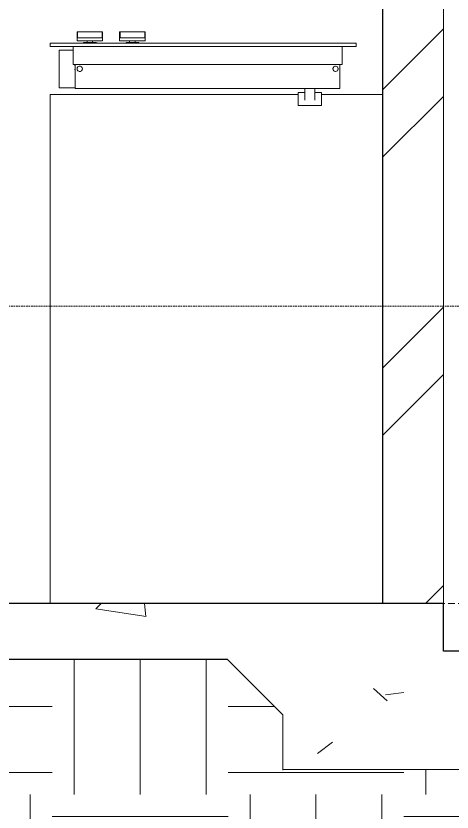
# Model space of a CAD drawing. Header units: millimetres. Extents: x 21429 to 43897, y 26965 to 37621.
# Drawn here: x 38649 to 39436, y 28513 to 29952 of the extents above; entities that cross this region are included whole.
import ezdxf

# ---------------------------------------------------------------- set-up
doc = ezdxf.new("R2010")
doc.units = ezdxf.units.MM
doc.linetypes.add('Centre', pattern=[30, 12, -6, 6, -6])
doc.linetypes.add('Dash - Tight', pattern=[4.5, 3, -1.5])
for name, color, linetype, lineweight in [('A-DETL', 90, 'Continuous', 9), ('A-DETL-GENF', 92, 'Continuous', 9), ('A-DETL-MEDM', 33, 'Continuous', 25), ('A-FLOR', 192, 'Continuous', 9), ('A-FLOR-LEVL', 51, 'Continuous', 9), ('A-WALL', 113, 'Continuous', 9), ('A-WALL-PATT', 111, 'Continuous', 25), ('Q-SPCQ', 91, 'Continuous', 9)]:
    doc.layers.add(name, color=color, linetype=linetype, lineweight=lineweight)
pattern_1 = [(0, (33633.57, 18106.88), (317.5, 317.5), [317.5, -317.5]), (0, (33633.57, 18225.95), (317.5, 317.5), [317.5, -317.5]), (0, (33633.57, 18345), (317.5, 317.5), [317.5, -317.5]), (90, (33673.26, 18384.7), (-317.5, 317.5), [317.5, -317.5]), (90, (33792.32, 18384.7), (-317.5, 317.5), [317.5, -317.5]), (90, (33911.38, 18384.7), (-317.5, 317.5), [317.5, -317.5])]

# ---------------------------------------------------------------- blocks, each defined once
blk = doc.blocks.new('Induction Cooktop - WCE77US6HB-2571816-SECTION E-E')
at = {"layer": 'Q-SPCQ'}
for p, q in [((38758.9, 29923.3), (38758.9, 29912.2)), ((38758.9, 29923.3), (38758.9, 29912.2)), ((38759.6, 29923.3), (38758.9, 29923.3)), ((38759.6, 29923.3), (38804.1, 29923.3)), ((38759.6, 29912.2), (38759.6, 29923.3)), ((38804.8, 29923.3), (38804.1, 29923.3)), ((38804.1, 29923.3), (38804.1, 29912.2)), ((38804.8, 29912.2), (38804.8, 29923.3)), ((38804.8, 29912.2), (38804.8, 29923.3)), ((38835.7, 29923.3), (38835.7, 29912.2)), ((38835.7, 29923.3), (38835.7, 29912.2)), ((38835.7, 29923.3), (38835.7, 29912.2)), ((38836.5, 29923.3), (38835.7, 29923.3)), ((38836.5, 29923.3), (38881, 29923.3)), ((38836.5, 29912.2), (38836.5, 29923.3)), ((38881.7, 29923.3), (38881, 29923.3)), ((38881, 29923.3), (38881, 29912.2)), ((38881.7, 29912.2), (38881.7, 29923.3)), ((38881.7, 29912.2), (38881.7, 29923.3)), ((38881.7, 29912.2), (38881.7, 29923.3)), ((38710.4, 29902.7), (38710.4, 29896.4)), ((38710.9, 29902.7), (38710.4, 29902.7)), ((38723.1, 29902.7), (38710.4, 29902.7)), ((38723.1, 29902.7), (39250.2, 29902.7)), ((38758.9, 29912.2), (38758.9, 29906.7)), ((38758.9, 29912.2), (38758.9, 29906.7)), ((38758.9, 29906.7), (38759.7, 29906.7)), ((38758.9, 29906.7), (38759.7, 29906.7)), ((38758.9, 29906.7), (38759.7, 29906.7)), ((38758.9, 29906.7), (38804.8, 29906.7)), ((38804.1, 29912.2), (38759.6, 29912.2)), ((38770.3, 29904), (38770.3, 29902.7)), ((38793.4, 29904), (38770.3, 29904)), ((38793.4, 29904), (38770.3, 29904)), ((38770.3, 29904), (38770.3, 29902.7)), ((38793.4, 29904), (38770.3, 29904)), ((38793.4, 29904), (38770.3, 29904)), ((38776.6, 29903.5), (38776.6, 29902.7)), ((38776.8, 29906.7), (38776.8, 29904)), ((38776.8, 29906.7), (38776.8, 29904)), ((38776.8, 29904), (38786.9, 29904)), ((38776.8, 29904), (38786.9, 29904)), ((38776.8, 29904), (38786.9, 29904)), ((38776.8, 29904), (38786.9, 29904)), ((38781.7, 29903.5), (38779.3, 29903.5)), ((38779.3, 29903.5), (38781.7, 29903.5)), ((38779.3, 29902.7), (38779.3, 29903.5)), ((38779.3, 29902.7), (38779.3, 29903.5)), ((38781, 29903.5), (38781.7, 29903.5)), ((38781, 29902.7), (38781, 29903.5)), ((38781.7, 29903.5), (38781.5, 29903.5)), ((38781.5, 29903.5), (38781.5, 29902.7)), ((38781.5, 29903.5), (38781.5, 29902.7)), ((38781.5, 29903.5), (38781.5, 29902.7)), ((38781.6, 29903.5), (38781.5, 29903.5)), ((38781.5, 29903.5), (38781.6, 29903.5)), ((38781.6, 29903.5), (38781.5, 29903.5)), ((38781.5, 29903.5), (38781.6, 29903.5)), ((38781.7, 29903.5), (38790.5, 29903.5)), ((38781.7, 29903.5), (38781.7, 29902.7)), ((38786.9, 29904), (38786.9, 29906.7)), ((38786.9, 29904), (38786.9, 29906.7)), ((38790.5, 29902.7), (38790.5, 29903.5)), ((38793.4, 29902.7), (38793.4, 29904)), ((38793.4, 29902.7), (38793.4, 29904)), ((38794.9, 29902.7), (38794.9, 29903.5)), ((38804.1, 29906.7), (38804.8, 29906.7)), ((38804.1, 29906.7), (38804.8, 29906.7)), ((38804.1, 29906.7), (38804.8, 29906.7)), ((38804.8, 29906.7), (38804.8, 29912.2)), ((38804.8, 29906.7), (38804.8, 29912.2)), ((38835.7, 29912.2), (38835.7, 29906.7)), ((38835.7, 29912.2), (38835.7, 29906.7)), ((38835.7, 29912.2), (38835.7, 29906.7)), ((38835.7, 29906.7), (38836.5, 29906.7)), ((38835.7, 29906.7), (38836.5, 29906.7)), ((38835.7, 29906.7), (38836.5, 29906.7)), ((38835.7, 29906.7), (38836.5, 29906.7)), ((38835.7, 29906.7), (38836.5, 29906.7)), ((38835.7, 29906.7), (38881.7, 29906.7)), ((38881, 29912.2), (38836.5, 29912.2)), ((38847.2, 29904), (38847.2, 29902.7)), ((38870.2, 29904), (38847.2, 29904)), ((38870.2, 29904), (38847.2, 29904)), ((38847.2, 29904), (38847.2, 29902.7)), ((38870.2, 29904), (38847.2, 29904)), ((38870.2, 29904), (38847.2, 29904)), ((38847.2, 29904), (38847.2, 29902.7)), ((38870.2, 29904), (38847.2, 29904)), ((38870.2, 29904), (38847.2, 29904)), ((38853.6, 29906.7), (38853.6, 29904)), ((38853.6, 29906.7), (38853.6, 29904)), ((38853.6, 29906.7), (38853.6, 29904)), ((38853.6, 29904), (38863.8, 29904)), ((38853.6, 29904), (38863.8, 29904)), ((38853.6, 29904), (38863.8, 29904)), ((38853.6, 29904), (38863.8, 29904)), ((38853.6, 29904), (38863.8, 29904)), ((38853.6, 29904), (38863.8, 29904)), ((38863.8, 29904), (38863.8, 29906.7)), ((38863.8, 29904), (38863.8, 29906.7)), ((38863.8, 29904), (38863.8, 29906.7)), ((38870.2, 29902.7), (38870.2, 29904)), ((38870.2, 29902.7), (38870.2, 29904)), ((38870.2, 29902.7), (38870.2, 29904)), ((38880.9, 29906.7), (38881.7, 29906.7)), ((38880.9, 29906.7), (38881.7, 29906.7)), ((38880.9, 29906.7), (38881.7, 29906.7)), ((38880.9, 29906.7), (38881.7, 29906.7)), ((38880.9, 29906.7), (38881.7, 29906.7)), ((38881.7, 29906.7), (38881.7, 29912.2)), ((38881.7, 29906.7), (38881.7, 29912.2)), ((38881.7, 29906.7), (38881.7, 29912.2)), ((39262.9, 29902.7), (39250.2, 29902.7)), ((39262.9, 29902.7), (39262.5, 29902.7)), ((39262.9, 29896.4), (39262.9, 29902.7)), ((38710.4, 29896.4), (38723.1, 29896.4)), ((38710.4, 29896.4), (38710.9, 29896.4)), ((39250.2, 29896.4), (38723.1, 29896.4)), ((38751.7, 29890), (38726.3, 29890)), ((38726.3, 29890), (38726.3, 29822.2)), ((38751.7, 29863.9), (38751.7, 29896.4)), ((39237.5, 29863.9), (39237.5, 29896.4)), ((39250.2, 29896.4), (39262.9, 29896.4)), ((39262.5, 29896.4), (39262.9, 29896.4)), ((39237.5, 29863.9), (38751.7, 29863.9)), ((38755.7, 29862.4), (38754.4, 29862.4)), ((38755.7, 29820.9), (38755.7, 29863.9)), ((39233.5, 29820.9), (39233.5, 29863.9)), ((38754.4, 29855.2), (38755.7, 29855.2)), ((38726.3, 29822.2), (38755.7, 29822.2)), ((39233.5, 29820.9), (38755.7, 29820.9)), ((39170.5, 29813.4), (39158.1, 29813.4)), ((39158.1, 29813.4), (39158.1, 29790)), ((39170.2, 29820.9), (39170.2, 29809.1)), ((39200.4, 29813.4), (39188, 29813.4)), ((39188.3, 29809.1), (39188.3, 29820.9)), ((39200.4, 29790), (39200.4, 29813.4)), ((39158.1, 29790), (39200.4, 29790))]:
    blk.add_line(p, q, dxfattribs=at)
at = {"layer": 'Q-SPCQ', "flags": 128}
for points in [[(38781.5, 29903.5), (38780.4, 29903.5), (38779.4, 29903.5), (38778.5, 29903.5), (38777.8, 29903.5), (38777.2, 29903.5), (38776.9, 29903.5), (38776.6, 29903.5), (38776.6, 29903.5), (38776.7, 29903.5), (38777, 29903.5), (38777.5, 29903.5), (38778.2, 29903.5), (38779, 29903.5), (38779.9, 29903.5), (38781, 29903.5)], [(38794.9, 29903.5), (38794.8, 29903.5), (38794.4, 29903.5), (38793.9, 29903.5), (38793.3, 29903.5), (38792.4, 29903.5), (38791.4, 29903.5), (38790.3, 29903.5)], [(38790.5, 29903.5), (38791.6, 29903.5), (38792.6, 29903.5), (38793.4, 29903.5), (38794.1, 29903.5), (38794.5, 29903.5), (38794.8, 29903.5), (38794.9, 29903.5)], [(39170.2, 29809.1), (39170.2, 29808.7), (39170.2, 29808.3), (39170.2, 29808), (39170.2, 29807.6), (39170.2, 29807.2), (39170.2, 29806.9), (39170.2, 29806.5), (39170.2, 29806.2), (39170.2, 29805.8), (39170.2, 29805.5), (39170.2, 29805.2), (39170.2, 29804.8), (39170.2, 29804.5), (39170.2, 29804.2), (39170.2, 29803.9), (39170.2, 29803.6), (39170.2, 29803.3), (39170.2, 29803), (39170.2, 29802.8), (39170.2, 29802.5), (39170.2, 29802.3), (39170.2, 29802), (39170.2, 29801.8), (39170.2, 29801.6), (39170.2, 29801.4), (39170.2, 29801.2), (39170.2, 29801), (39170.2, 29800.8), (39170.2, 29800.7), (39170.2, 29800.5), (39170.2, 29800.4), (39170.2, 29800.3), (39170.2, 29800.2), (39170.2, 29800.1), (39170.2, 29800.1), (39170.2, 29800), (39170.2, 29800), (39170.2, 29799.9), (39170.2, 29799.9)], [(39188.3, 29799.9), (39188.3, 29799.9), (39188.3, 29800), (39188.3, 29800), (39188.3, 29800), (39188.3, 29800.1), (39188.3, 29800.2), (39188.3, 29800.3), (39188.3, 29800.4), (39188.3, 29800.5), (39188.3, 29800.6), (39188.3, 29800.8), (39188.3, 29801), (39188.3, 29801.1), (39188.3, 29801.3), (39188.3, 29801.5), (39188.3, 29801.7), (39188.3, 29802), (39188.3, 29802.2), (39188.3, 29802.4), (39188.3, 29802.7), (39188.3, 29803), (39188.3, 29803.2), (39188.3, 29803.5), (39188.3, 29803.8), (39188.3, 29804.1), (39188.3, 29804.4), (39188.3, 29804.8), (39188.3, 29805.1), (39188.3, 29805.4), (39188.3, 29805.8), (39188.3, 29806.1), (39188.3, 29806.4), (39188.3, 29806.8), (39188.3, 29807.2), (39188.3, 29807.5), (39188.3, 29807.9), (39188.3, 29808.2), (39188.3, 29808.6), (39188.3, 29809), (39188.3, 29809.1)]]:
    blk.add_lwpolyline(points, dxfattribs=at)
at = {"layer": 'Q-SPCQ'}
for centre, start, end in [((38763.7, 29856.3), 0, 180), ((38763.7, 29856.3), 150, 180), ((38763.7, 29856.3), 180, 0), ((38763.7, 29856.3), 180, 210), ((38763.7, 29856.3), 75, 105), ((38763.7, 29856.3), 0, 30), ((38763.7, 29856.3), 330, 0), ((39225.5, 29856.3), 0, 180), ((39225.5, 29856.3), 165, 180), ((39225.5, 29856.3), 180, 0), ((39225.5, 29856.3), 180, 225), ((39225.5, 29856.3), 90, 105), ((39225.5, 29856.3), 0, 15), ((39225.5, 29856.3), 345, 0), ((38763.7, 29856.3), 255, 285), ((39225.5, 29856.3), 255, 270)]:
    blk.add_arc(centre, 4.75, start, end, dxfattribs=at)
for points, knots in [([(38781.7, 29903.5), (38781.2, 29903.5), (38780.1, 29903.5), (38778.7, 29903.5), (38777.9, 29903.5), (38777.5, 29903.5), (38777.3, 29903.5), (38777.2, 29903.5), (38777.1, 29903.5), (38777.2, 29903.5), (38777.2, 29903.5), (38777.3, 29903.5), (38777.5, 29903.5), (38777.6, 29903.5), (38777.9, 29903.5), (38778.2, 29903.5), (38778.5, 29903.5), (38778.9, 29903.5), (38779.6, 29903.5), (38780.5, 29903.5), (38781.3, 29903.5), (38781.7, 29903.5)], [-1.361498, -1.361498, -1.361498, -1.361498, -1.137614, -0.913729, -0.689844, -0.577902, -0.465959, -0.384547, -0.303134, -0.221721, -0.140309, -0.058896, 0.022517, 0.103929, 0.185342, 0.266754, 0.348167, 0.42958, 0.510992, 0.673818, 0.836643, 0.836643, 0.836643, 0.836643]), ([(38790.4, 29903.5), (38790.5, 29903.5), (38791, 29903.5), (38791.9, 29903.5), (38792.9, 29903.5), (38793.6, 29903.5), (38794.2, 29903.5), (38794.4, 29903.5), (38794.5, 29903.5), (38794.5, 29903.5), (38794.4, 29903.5), (38794.3, 29903.5), (38794.2, 29903.5), (38794.1, 29903.5), (38793.9, 29903.5), (38793.6, 29903.5), (38793.2, 29903.5), (38792.7, 29903.5), (38791.9, 29903.5), (38791.1, 29903.5), (38790.7, 29903.5)], [-4.388293, -4.388293, -4.388293, -4.388293, -4.344987, -4.186199, -4.027411, -3.868623, -3.709835, -3.551047, -3.471653, -3.392259, -3.312865, -3.233471, -3.154077, -3.074683, -2.995289, -2.915895, -2.836502, -2.757108, -2.59832, -2.439532, -2.439532, -2.439532, -2.439532])]:
    blk.add_open_spline(points, degree=3, knots=knots, dxfattribs=at)

msp = doc.modelspace()

# ---------------------------------------------------------------- hatches: boundary and pattern name
at = {"layer": 'A-DETL-GENF'}
h = msp.add_hatch(dxfattribs=at)
h.set_pattern_fill('FP_6', color=55, style=0, pattern_type=2)
h.set_pattern_definition(pattern_1)
h.paths.add_polyline_path([(36105.4, 27570.9), (41545.4, 27760.9), (41652.7, 27768.4), (41652.7, 29442), (41105.6, 29442), (41105.6, 27770), (40655.6, 27770), (40655.6, 28590), (28895.4, 28589), (28895.4, 28540), (27885.4, 28540), (27885.4, 28371.8), (27535.2, 28298.5), (27302.4, 29411.8), (27302.4, 29412.5), (26121.4, 29801.2), (26121.4, 28081.9), (31873.5, 28081.9), (33674.3, 27570.9), (35828.5, 27570.9)])
h = msp.add_hatch(dxfattribs=at)
h.set_pattern_fill('FP_5', style=0, pattern_type=2)
h.set_pattern_definition([(50, (33633.6, 18106.9), (728.737, -63.756), [76.2, -838.2]), (355, (33633.6, 18106.9), (-140.97, 764.228), [60.96, -670.56]), (100.451, (33694.3, 18101.6), (587.77, 700.467), [64.76, -712.36]), (46.184, (33633.6, 18310.1), (1084.316, -168.17), [114.3, -1257.3]), (96.636, (33723.9, 18296.1), (949.61, 989.71), [97.14, -1068.54]), (351.184, (33633.6, 18310.1), (949.62, 989.7), [91.44, -1005.84]), (21, (33735.2, 18259.3), (606.458, -409.06), [76.2, -838.2]), (326, (33735.2, 18259.3), (247.21, 736.753), [60.96, -670.56]), (71.451, (33785.7, 18225.2), (853.67, 327.685), [64.76, -712.36]), (37.5, (33633.57, 18106.88), (12.3547, 338.22), [33.528, -628.904, 33.528, -647.192, -673.1]), (37.5, (33633.57, 18106.88), (12.3547, 338.22), [-1343.152, 33.528, -639.572]), (7.5, (33633.57, 18106.9), (267.279, 400.722), [33.528, -354.584, 33.528, -613.664, -256.54]), (7.5, (33633.57, 18106.9), (267.279, 400.722), [-1035.304, 33.528, -223.012]), (327.5, (33407, 18106.88), (542.3633, -22.9153), [33.528, -220.472, 33.528, -1810.512]), (327.5, (33407, 18106.88), (542.3633, -22.9153), [-287.528, -758.952, 33.528, -1018.032]), (317.5, (33305.4, 18106.9), (592.517, 101.707), [33.528, -296.672, 33.528, -492.76, -746.76]), (317.5, (33305.4, 18106.9), (592.517, 101.707), [-856.488, 33.528, -713.232])])
h.paths.add_polyline_path([(27926.7, 28540), (28895.4, 28540), (28895.4, 28689), (28995.4, 28789), (34430.4, 28789), (34490.4, 28729), (34790.4, 28729), (34850.4, 28789), (39030.4, 28789), (39130.4, 28689), (39130.4, 28590), (39580.4, 28590), (39580.4, 28804), (39420.4, 28804), (39420.4, 28890), (28135.4, 28890), (28135.4, 28730), (27885.4, 28730), (27885.4, 28540)])
h = msp.add_hatch(dxfattribs=at)
h.set_pattern_fill('FP_6', color=55, style=0, pattern_type=2)
h.set_pattern_definition(pattern_1)
h.paths.add_polyline_path([(28895.4, 28589), (39130.4, 28589), (39130.4, 28689), (39030.4, 28789), (34850.4, 28789), (34790.4, 28729), (34490.4, 28729), (34430.4, 28789), (28995.4, 28789), (28895.4, 28689), (28895.4, 28629.7)])
at = {"layer": 'A-WALL-PATT', "lineweight": 9}
h = msp.add_hatch(dxfattribs=at)
h.set_pattern_fill('FP_1', color=256, style=0, pattern_type=2)
h.set_pattern_definition([(45, (33633.57, 18106.9), (-251.447, 251.447), []), (45, (33633.57, 18487.9), (-251.447, 251.447), [])])
h.paths.add_polyline_path([(39310.4, 28890), (39420.4, 28890), (39420.4, 31890), (39310.4, 31890), (39310.4, 28962.7)])

# ---------------------------------------------------------------- linework, layer by layer
at = {"layer": 'A-DETL', "linetype": 'Dash - Tight'}
msp.add_line((35854.2, 29427.4), (41134.2, 29427.4), dxfattribs=at)
at = {"layer": 'A-DETL'}
for p, q in [((39130.4, 28689), (39030.4, 28789)), ((39130.4, 28589), (39130.4, 28689)), ((39580.4, 28590), (39130.4, 28590))]:
    msp.add_line(p, q, dxfattribs=at)
at = {"layer": 'A-DETL-MEDM'}
for p, q in [((39420.4, 28890), (28135.4, 28890)), ((39420.4, 28804), (39420.4, 28890)), ((39580.4, 28804), (39420.4, 28804)), ((39030.4, 28789), (34850.4, 28789))]:
    msp.add_line(p, q, dxfattribs=at)
at = {"layer": 'A-FLOR'}
for p, q in [((38710.4, 29810), (38710.4, 28890)), ((38710.4, 29810), (39158.1, 29810)), ((39200.4, 29810), (39310.4, 29810))]:
    msp.add_line(p, q, dxfattribs=at)
at = {"layer": 'A-FLOR-LEVL', "linetype": 'Centre'}
msp.add_line((21428.8, 28890), (43897.3, 28890), dxfattribs=at)
at = {"layer": 'A-WALL'}
msp.add_line((39420.4, 35827.4), (39420.4, 28890), dxfattribs=at)
at = {"layer": 'A-WALL', "lineweight": 25}
msp.add_line((39310.4, 31890), (39310.4, 28890), dxfattribs=at)

# ---------------------------------------------------------------- block references
at = {"layer": 'Q-SPCQ'}
msp.add_blockref('Induction Cooktop - WCE77US6HB-2571816-SECTION E-E', (0, 0), dxfattribs=at)

doc.saveas('drawing.dxf')
